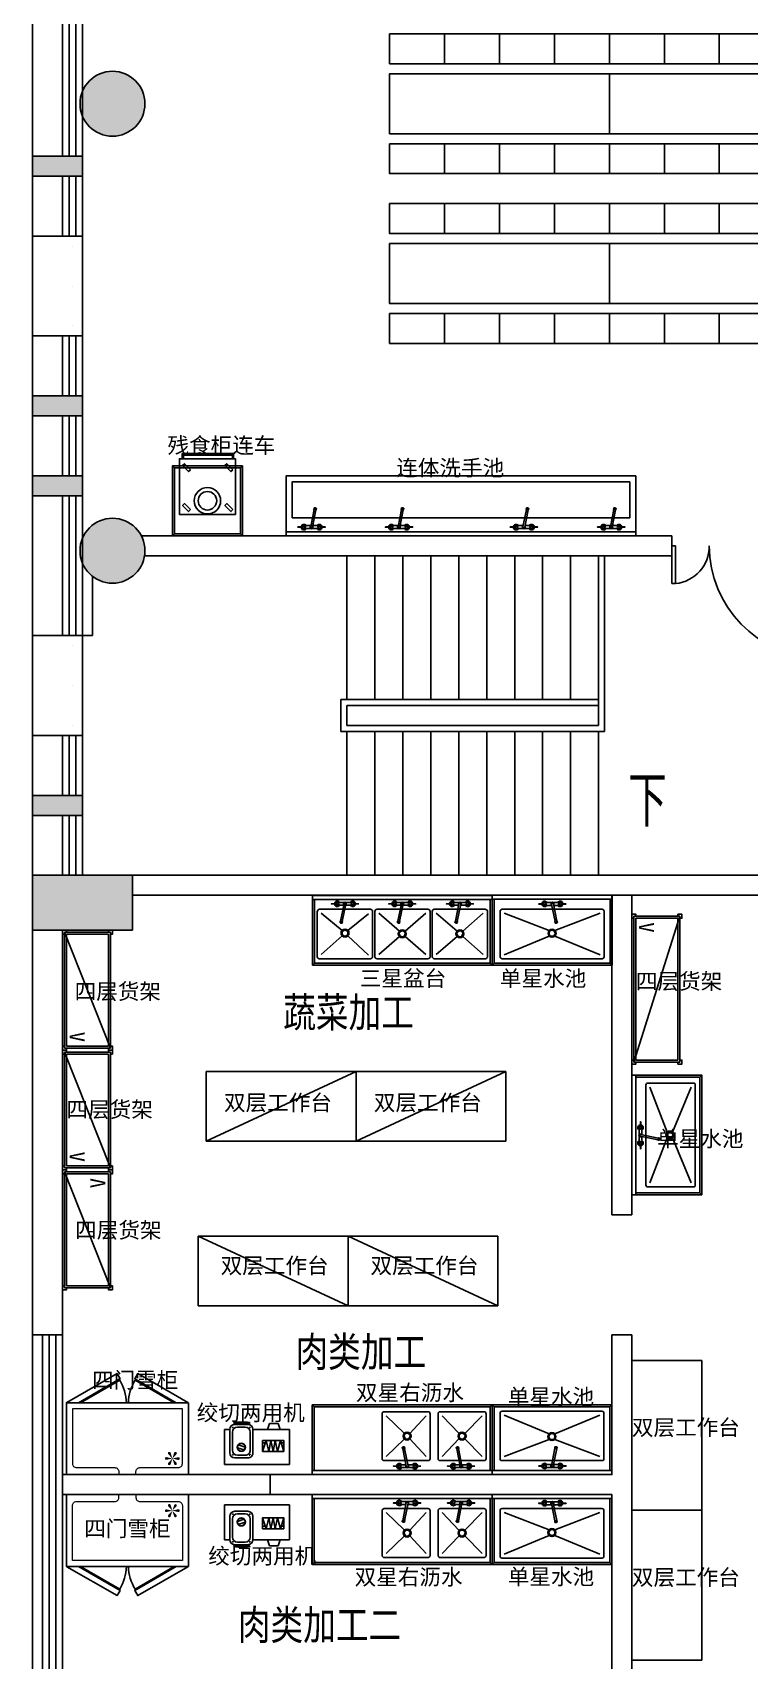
# Model space of a CAD drawing. Extents: x 1158414 to 1597620, y -840005 to -760676.
# Drawn here: x 1518013 to 1525190, y -806210 to -789911 of the extents above; entities that cross this region are included whole.
import ezdxf

# ---------------------------------------------------------------- set-up
doc = ezdxf.new("R2010")
doc.units = 0
doc.header["$LTSCALE"] = 1000
doc.linetypes.add('DASH', pattern=[0.35, 0.25, -0.1])
doc.linetypes.add('DIVIDE', pattern=[31.75, 12.7, -6.35, 0, -6.35, 0, -6.35])
for name, color, linetype in [('COLUMN', 2, 'Continuous'), ('CURTWALL', 4, 'Continuous'), ('DIM_SYMB', 3, 'Continuous'), ('PUB_HATCH', 8, 'Continuous'), ('PUB_TEXT', 7, 'Continuous'), ('STAIR', 4, 'Continuous'), ('WALL', 6, 'Continuous'), ('WINDOW', 4, 'Continuous'), ('WS_厨房设备', 1, 'Continuous'), ('产品名称', 7, 'Continuous'), ('厨房布置', 4, 'Continuous')]:
    doc.layers.add(name, color=color, linetype=linetype)
doc.styles.add('_TCH_DIM', font='TSSDENG', dxfattribs={"width": 0.8, "bigfont": 'TSSDCHN'})
doc.styles.get("Standard").update_dxf_attribs({"font": '', "width": 0.8})
doc.styles.add('WMF-宋体1', font='')
doc.styles.get('Standard').set_extended_font_data('SimSun')
doc.styles.get('WMF-宋体1').set_extended_font_data('SimSun')

# ---------------------------------------------------------------- blocks, each defined once
blk = doc.blocks.new('水龙头')
at = {"color": 252}
for p, q in [((-136, -15), (-90, -14)), ((-136, -18), (-90, -19)), ((-52, -2), (-4, -2)), ((-52, -31), (-6, -31)), ((4, -2), (51, -2)), ((12, -31), (51, -31)), ((136, -15), (90, -14)), ((136, -18), (90, -19)), ((23, -194), (26, -209)), ((49, -204), (46, -189))]:
    blk.add_line(p, q, dxfattribs=at)
for points in [[(13, -7), (0, 0), (-14, -8), (-14, -25), (-7, -29)], [(11, -26), (13, -25), (13, -7)]]:
    blk.add_lwpolyline(points, dxfattribs=at)
blk.add_lwpolyline([(26, -194), (-9, -18, -1.00756), (9, -15), (43, -190)], format="xyb", dxfattribs=at)
for centre in [(-78, -16), (77, -16)]:
    blk.add_circle(centre, 10.9, dxfattribs=at)
for centre, radius, start, end in [((-78, -16), 27.5, 36.2116, 175.3449), ((77, -16), 27.5, 4.6931, 143.7884), ((-136, -16), 1, 91.3387, 171.564), ((-132, -16), 4.53, 171.564, 188.436), ((-136, -17), 1, 188.436, 268.6613), ((-78, -16), 27.5, 184.6551, 323.7884), ((-78, -16), 16, 189.0003, 170.9997), ((-77, -16), 12.9, 168.3562, 191.6438), ((-52, 3), 5, 216.2116, 270), ((-52, -36), 5, 90, 143.7884), ((51, 3), 5, 270, 323.7884), ((51, -36), 5, 36.2116, 90), ((77, -16), 27.5, 216.2116, 355.3069), ((77, -16), 16, 9.0664, 350.9336), ((77, -16), 12.9, 348.3562, 11.6438), ((136, -16), 1, 8.436, 88.6613), ((136, -17), 1, 271.3387, 351.564), ((132, -16), 4.53, 351.564, 8.436)]:
    blk.add_arc(centre, radius, start, end, dxfattribs=at)
for centre, start_param, end_param in [((34, -192), 5.611234, 10.096729), ((34, -190), 6.955136, 8.752827), ((37, -206), 0, 3.141593)]:
    blk.add_ellipse(centre, major_axis=(-11.3, -2.2), ratio=0.233596, start_param=start_param, end_param=end_param, dxfattribs=at)
blk = doc.blocks.new('CJT_20205')
at = {"color": 252, "linetype": 'Continuous', "ltscale": 2}
for p, q in [((20, 680), (0, 700)), ((1180, 680), (1200, 700))]:
    blk.add_line(p, q, dxfattribs=at)
at = {"color": 252}
for p, q in [((120, 595), (572, 408)), ((628, 408), (1080, 595)), ((120, 180), (572, 352)), ((628, 352), (1080, 180))]:
    blk.add_line(p, q, dxfattribs=at)
at = {"lineweight": -2}
for points in [[(0, 700), (1200, 700), (1200, 0), (0, 0)], [(0, 0), (1200, 0), (1200, 40), (0, 40)]]:
    blk.add_lwpolyline(points, close=True, dxfattribs=at)
at = {"color": 252, "linetype": 'Continuous', "ltscale": 2}
blk.add_lwpolyline([(20, 40), (20, 680), (1180, 680), (1180, 40)], dxfattribs=at)
at = {"color": 30}
blk.add_lwpolyline([(1100, 635), (100, 635, 0.414214), (80, 615), (80, 160, 0.414214), (100, 140), (1100, 140, 0.414214), (1120, 160), (1120, 615, 0.414214)], format="xyb", close=True, dxfattribs=at)
at = {"color": 252}
for radius in [40, 30]:
    blk.add_circle((600, 380), radius, dxfattribs=at)
at = {"color": 1, "rotation": 180}
blk.add_blockref('水龙头', (596, 70), dxfattribs=at)
blk = doc.blocks.new('*U38')
at = {"linetype": 'Continuous'}
for p, q in [((0, 0), (0, 700)), ((0, 700), (1500, 700)), ((1500, 700), (1500, 0)), ((1500, 0), (0, 0))]:
    blk.add_line(p, q, dxfattribs=at)
blk = doc.blocks.new('*U93')
at = {"color": 252, "linetype": 'Continuous', "ltscale": 2}
for p, q in [((20, 680), (0, 700)), ((1780, 680), (1800, 700))]:
    blk.add_line(p, q, dxfattribs=at)
at = {"color": 252}
for p, q in [((90, 593), (298, 406)), ((355, 406), (562, 598)), ((667, 593), (872, 413)), ((928, 413), (1136, 593)), ((1241, 593), (1449, 413)), ((1505, 413), (1710, 593)), ((90, 179), (298, 350)), ((355, 350), (562, 184)), ((667, 179), (872, 357)), ((928, 357), (1136, 179)), ((1241, 179), (1449, 357)), ((1505, 357), (1710, 179))]:
    blk.add_line(p, q, dxfattribs=at)
for points in [[(0, 700), (1800, 700), (1800, 0), (0, 0)], [(0, 0), (1800, 0), (1800, 40), (0, 40)]]:
    blk.add_lwpolyline(points, close=True)
at = {"color": 252, "ltscale": 2}
blk.add_lwpolyline([(20, 40), (20, 680), (1780, 680), (1780, 40)], dxfattribs=at)
at = {"color": 30}
for points in [[(582, 635), (70, 635, 0.414214), (49, 614), (49, 177, 0.352322), (70, 139), (582, 139, 0.414214), (603, 160), (603, 614, 0.414214)], [(1157, 635), (648, 635, 0.414214), (627, 614), (627, 160, 0.414214), (648, 139), (1157, 139, 0.414214), (1178, 160), (1178, 614, 0.414214)], [(1735, 635), (1227, 635, 0.414214), (1200, 614), (1200, 160, 0.414214), (1221, 139), (1730, 139, 0.236565), (1754, 156), (1754, 610, 0.295226)]]:
    blk.add_lwpolyline(points, format="xyb", close=True, dxfattribs=at)
at = {"color": 252}
for centre, radius in [((327, 378), 40), ((327, 378), 30), ((900, 385), 40), ((900, 385), 30), ((1477, 385), 40), ((1477, 385), 30)]:
    blk.add_circle(centre, radius, dxfattribs=at)
at = {"color": 1, "rotation": 180}
for p in [(326, 68), (900, 68), (1477, 68)]:
    blk.add_blockref('水龙头', p, dxfattribs=at)
blk = doc.blocks.new('*U87')
at = {"color": 252, "linetype": 'DIVIDE', "ltscale": 3}
blk.add_line((0, 0), (1500, 700), dxfattribs=at)
at = {"linetype": 'Continuous'}
for p, q in [((0, 0), (0, 700)), ((0, 700), (1500, 700)), ((1500, 700), (1500, 0)), ((1500, 0), (0, 0))]:
    blk.add_line(p, q, dxfattribs=at)
blk = doc.blocks.new('Custom_69')
for p, q in [((20, 20), (20, 480)), ((20, 480), (1180, 480)), ((1180, 480), (1180, 20)), ((1180, 20), (20, 20))]:
    blk.add_line(p, q)
at = {"color": 252, "linetype": 'Continuous', "ltscale": 3}
blk.add_line((20, 480), (1180, 20), dxfattribs=at)
at = {"color": 252}
for p, q in [((40, 40), (40, 460)), ((40, 40), (40, 460)), ((40, 460), (1160, 460)), ((1160, 460), (1160, 40)), ((1160, 40), (40, 40))]:
    blk.add_line(p, q, dxfattribs=at)
for points in [[(40, 480), (40, 500), (0, 500), (0, 460), (20, 460)], [(1160, 480), (1160, 500), (1200, 500), (1200, 460), (1180, 460)], [(40, 20), (40, 0), (0, 0), (0, 40), (20, 40)], [(1160, 20), (1160, 0), (1200, 0), (1200, 40), (1180, 40)]]:
    blk.add_lwpolyline(points, dxfattribs=at)
blk.add_text('V', height=150).set_placement((81, 72))
blk = doc.blocks.new('Custom_40')
at = {"color": 252, "linetype": 'Continuous', "ltscale": 2}
for p, q in [((20, 680), (0, 700)), ((1780, 680), (1800, 700))]:
    blk.add_line(p, q, dxfattribs=at)
at = {"color": 252}
for p, q in [((740, 590), (922, 413)), ((978, 413), (1140, 590)), ((1300, 590), (1472, 413)), ((1528, 413), (1700, 590)), ((740, 180), (922, 357)), ((978, 357), (1140, 180)), ((1300, 180), (1467, 357)), ((1528, 357), (1700, 180))]:
    blk.add_line(p, q, dxfattribs=at)
for points in [[(0, 700), (1800, 700), (1800, 0), (0, 0)], [(0, 0), (1800, 0), (1800, 40), (0, 40)]]:
    blk.add_lwpolyline(points, close=True)
at = {"color": 252, "linetype": 'Continuous', "ltscale": 2}
blk.add_lwpolyline([(20, 40), (20, 680), (1780, 680), (1780, 40)], dxfattribs=at)
at = {"color": 30}
for points in [[(1160, 630), (720, 630, 0.414214), (700, 610), (700, 160, 0.414214), (720, 140), (1160, 140, 0.414214), (1180, 160), (1180, 610, 0.414214)], [(1720, 630), (1280, 630, 0.414214), (1260, 610), (1260, 160, 0.414214), (1280, 140), (1720, 140, 0.414214), (1740, 160), (1740, 610, 0.414214)]]:
    blk.add_lwpolyline(points, format="xyb", close=True, dxfattribs=at)
at = {"color": 252}
for centre, radius in [((950, 385), 40), ((950, 385), 30), ((1500, 385), 40), ((1500, 385), 30)]:
    blk.add_circle(centre, radius, dxfattribs=at)
at = {"color": 1, "rotation": 180}
for p in [(950, 68), (1490, 68)]:
    blk.add_blockref('水龙头', p, dxfattribs=at)
blk = doc.blocks.new('snow')
at = {"lineweight": -3}
for points in [[(-59, 13, 1.234515), (-57, -14), (0, 0)], [(-18, 58, 1.234515), (-41, 43), (0, 0)], [(0, 0), (-41, -42, 1.234515), (-19, -57)], [(41, 44, 1.234515), (17, 57), (0, 0)], [(0, 0), (58, -13, 1.234515), (59, 14)], [(0, 0), (17, -57, 1.234515), (41, -44)]]:
    blk.add_hatch(color=5, dxfattribs=at).paths.add_polyline_path(points)
blk = doc.blocks.new('*U112')
at = {"color": 252, "lineweight": -3}
for points in [[(5, 720), (4, 722), (506, 1012), (536, 960), (121, 720)], [(1215, 720), (1216, 722), (714, 1012), (684, 960), (1099, 720)], [(121, 720), (528, 955), (533, 946), (141, 720)], [(1099, 720), (692, 955), (687, 946), (1079, 720)]]:
    blk.add_lwpolyline(points, dxfattribs=at)
blk.add_lwpolyline([(0, 720), (1220, 720), (1220, 0), (0, 0)], close=True)
at = {"color": 252, "lineweight": 20}
blk.add_lwpolyline([(1160, 660), (1160, 110, -0.414214), (1120, 70), (736, 70, 0.414214), (696, 30), (696, 0), (524, 0), (524, 30, 0.414214), (484, 70), (100, 70, -0.414214), (60, 110), (60, 660)], format="xyb", close=True, dxfattribs=at)
at = {"color": 252, "linetype": 'Continuous', "lineweight": -3, "ltscale": 5}
for centre, start, end in [((129, 702), 2.1551, 31.183), ((1091, 702), 148.817, 177.8449)]:
    blk.add_arc(centre, 472, start, end, dxfattribs=at)
at = {"color": 252, "lineweight": -3}
blk.add_blockref('snow', (160, 161), dxfattribs=at)
blk = doc.blocks.new('Custom_75')
for p, q in [((0, 350), (0, 0)), ((54, 350), (0, 350)), ((0, 350), (0, 0)), ((430, 350), (285, 350)), ((450, 410), (430, 350)), ((430, 350), (559, 350)), ((450, 410), (539, 410)), ((539, 410), (559, 350)), ((650, 350), (559, 350)), ((650, 0), (650, 350)), ((0, 0), (340, 0)), ((0, 0), (650, 0))]:
    blk.add_line(p, q)
at = {"color": 252}
for p, q in [((54, 116), (54, 350)), ((104, 400), (235, 400)), ((115, 400), (115, 410)), ((130, 374), (208, 374)), ((232, 410), (232, 400)), ((285, 350), (285, 116)), ((80, 142), (80, 324)), ((131, 168), (196, 145)), ((137, 197), (207, 174)), ((258, 324), (258, 142)), ((382, 131), (417, 241)), ((382, 216), (409, 216)), ((417, 241), (445, 131)), ((445, 131), (466, 241)), ((466, 241), (487, 131)), ((487, 131), (509, 241)), ((509, 241), (531, 131)), ((531, 131), (560, 241)), ((560, 241), (593, 131)), ((567, 216), (593, 216)), ((235, 66), (104, 66)), ((208, 92), (130, 92)), ((382, 156), (390, 156)), ((585, 156), (593, 156))]:
    blk.add_line(p, q, dxfattribs=at)
blk.add_lwpolyline([(382, 241), (593, 241), (593, 131), (382, 131)], close=True, dxfattribs=at)
for radius in [40.9, 37.9]:
    blk.add_circle((169, 172), radius, dxfattribs=at)
for centre, radius, start, end in [((104, 350), 50, 90, 180), ((90, 364), 10, 90, 180), ((130, 324), 50, 90, 180), ((208, 324), 50, 0, 90), ((235, 350), 50, 0, 90), ((248, 364), 10, 0, 90), ((104, 116), 50, 180, 270), ((130, 142), 50, 180, 270), ((90, 102), 10, 180, 270), ((208, 142), 50, 270, 0), ((235, 116), 50, 270, 0), ((248, 102), 10, 270, 0)]:
    blk.add_arc(centre, radius, start, end, dxfattribs=at)
blk.add_ellipse((173, 416), major_axis=(-81.9, 0), ratio=0.107055, dxfattribs=at)
blk = doc.blocks.new('*U54')
blk.add_line((0, 40), (3500, 40))
blk.add_lwpolyline([(0, 600), (3500, 600), (3500, 0), (0, 0)], close=True)
at = {"color": 252}
blk.add_lwpolyline([(60, 540), (3440, 540), (3440, 180), (60, 180)], close=True, dxfattribs=at)
at = {"color": 1, "rotation": 180}
for p in [(246, 70), (1121, 70), (2371, 70), (3246, 70)]:
    blk.add_blockref('水龙头', p, dxfattribs=at)
blk = doc.blocks.new('Custom_79')
at = {"color": 252}
for p, q in [((0, 700), (20, 680)), ((90, 806), (602, 806)), ((101, 806), (101, 771)), ((590, 806), (590, 771)), ((680, 680), (700, 700)), ((20, 20), (0, 0)), ((680, 20), (700, 0))]:
    blk.add_line(p, q, dxfattribs=at)
for points in [[(90, 771), (602, 771), (602, 822), (90, 822)], [(20, 680), (680, 680), (680, 20), (20, 20)], [(70, 771), (630, 771), (630, 213), (70, 213)], [(96, 661), (157, 721), (176, 702), (116, 642)], [(520, 661), (580, 721), (599, 702), (539, 642)], [(96, 262), (157, 322), (176, 303), (116, 242)], [(520, 262), (580, 322), (599, 303), (539, 242)]]:
    blk.add_lwpolyline(points, close=True, dxfattribs=at)
blk.add_lwpolyline([(0, 700), (700, 700), (700, 0), (0, 0)], close=True)
blk.add_circle((350, 350), 132)
blk.add_circle((350, 350), 92.5, dxfattribs=at)
blk = doc.blocks.new('A$C03080C26')
at = {"layer": '厨房布置'}
for points in [[(-1650, 1100), (-1650, 1400), (-2200, 1400), (-2200, 1100)], [(-1100, 1100), (-1100, 1400), (-1650, 1400), (-1650, 1100)], [(-1650, 1100), (-1650, 1400), (-1650, 1400), (-1650, 1100)], [(-550, 1100), (-550, 1400), (-1100, 1400), (-1100, 1100)], [(0, 1100), (0, 1400), (-550, 1400), (-550, 1100)], [(-2200, 1000), (0, 1000), (0, 400), (-2200, 400)], [(-1650, 0), (-1650, 300), (-2200, 300), (-2200, 0)], [(-1100, 0), (-1100, 300), (-1650, 300), (-1650, 0)], [(-1650, 0), (-1650, 300), (-1650, 300), (-1650, 0)], [(-550, 0), (-550, 300), (-1100, 300), (-1100, 0)], [(0, 0), (0, 300), (-550, 300), (-550, 0)]]:
    blk.add_lwpolyline(points, close=True, dxfattribs=at)
blk = doc.blocks.new('$TCHSYS$WIN2D')
for p, q in [((-0.5, 0.5), (0.5, 0.5)), ((-0.5, 0.5), (-0.5, -0.5)), ((0.5, 0.5), (0.5, -0.5)), ((0.5, 0.1667), (-0.5, 0.1667)), ((0.5, -0.1667), (-0.5, -0.1667)), ((-0.5, -0.5), (0.5, -0.5))]:
    blk.add_line(p, q)
blk = doc.blocks.new('$DorLib2D$00000225')
at = {"color": 0}
for p, q in [((0.475, -0.001), (0.475, 0.752)), ((0.475, 0.752), (0.5, 0.752)), ((0.5, -0.001), (0.5, 0.752)), ((-0.5, 0), (-0.5, 0.252)), ((-0.475, 0.252), (-0.5, 0.252)), ((-0.475, 0), (-0.475, 0.252)), ((-0.475, 0), (-0.5, 0)), ((0.475, -0.001), (0.5, -0.001))]:
    blk.add_line(p, q, dxfattribs=at)
for centre, radius, start, end in [((0.505, -0.002), 0.755, 92.2493, 179.7238), ((-0.501, 0.003), 0.251, 359.7899, 84.0974)]:
    blk.add_arc(centre, radius, start, end, dxfattribs=at)
blk = doc.blocks.new('*U105')
for p, q in [((20, 20), (20, 480)), ((20, 480), (1480, 480)), ((1480, 480), (1480, 20)), ((1480, 20), (20, 20))]:
    blk.add_line(p, q)
at = {"color": 252, "linetype": 'Continuous', "ltscale": 3}
blk.add_line((20, 480), (1480, 20), dxfattribs=at)
at = {"color": 252}
for p, q in [((40, 40), (40, 460)), ((40, 40), (40, 460)), ((40, 460), (1460, 460)), ((1460, 460), (1460, 40)), ((1460, 40), (40, 40))]:
    blk.add_line(p, q, dxfattribs=at)
for points in [[(40, 480), (40, 500), (0, 500), (0, 460), (20, 460)], [(1460, 480), (1460, 500), (1500, 500), (1500, 460), (1480, 460)], [(40, 20), (40, 0), (0, 0), (0, 40), (20, 40)], [(1460, 20), (1460, 0), (1500, 0), (1500, 40), (1480, 40)]]:
    blk.add_lwpolyline(points, dxfattribs=at)
blk.add_text('V', height=150).set_placement((81, 72))

msp = doc.modelspace()

# ---------------------------------------------------------------- hatches: boundary and pattern name
at = {"layer": 'PUB_HATCH'}
for points in [[(1519137.8, -790624, 1), (1518487.8, -790624, 1)], [(1518012.8, -791349), (1518512.8, -791349), (1518512.8, -791149), (1518012.8, -791149)], [(1518012.8, -793749), (1518512.8, -793749), (1518512.8, -793549), (1518012.8, -793549)], [(1518012.8, -794549), (1518512.8, -794549), (1518512.8, -794349), (1518012.8, -794349)], [(1519137.8, -795099, 1), (1518487.8, -795099, 1)], [(1518012.8, -797749), (1518512.8, -797749), (1518512.8, -797549), (1518012.8, -797549)], [(1519012.8, -798898.6), (1519012.8, -798348.6), (1518012.8, -798348.6), (1518012.8, -798898.6)]]:
    msp.add_hatch(color=256, dxfattribs=at).paths.add_polyline_path(points)

# ---------------------------------------------------------------- linework, layer by layer
msp.add_lwpolyline([(1518012.8, -822299), (1518012.8, -798349)])
at = {"layer": 'COLUMN'}
for p, q in [((1518512.8, -791149), (1518012.8, -791149)), ((1518012.8, -791149), (1518012.8, -791349)), ((1518512.8, -791349), (1518512.8, -791149)), ((1518012.8, -791349), (1518512.8, -791349)), ((1518512.8, -791949), (1518012.8, -791949)), ((1518012.8, -791949), (1518012.8, -792949)), ((1518512.8, -792949), (1518512.8, -791949)), ((1518012.8, -792949), (1518512.8, -792949)), ((1518512.8, -793549), (1518012.8, -793549)), ((1518012.8, -793549), (1518012.8, -793749)), ((1518512.8, -793749), (1518512.8, -793549)), ((1518012.8, -793749), (1518512.8, -793749)), ((1518512.8, -794349), (1518012.8, -794349)), ((1518012.8, -794349), (1518012.8, -794549)), ((1518512.8, -794549), (1518512.8, -794349)), ((1518012.8, -794549), (1518512.8, -794549)), ((1518512.8, -795949), (1518012.8, -795949)), ((1518012.8, -795949), (1518012.8, -796949)), ((1518512.8, -796949), (1518512.8, -795949)), ((1518012.8, -796949), (1518512.8, -796949)), ((1518512.8, -797549), (1518012.8, -797549)), ((1518012.8, -797549), (1518012.8, -797749)), ((1518512.8, -797749), (1518512.8, -797549)), ((1518012.8, -797749), (1518512.8, -797749)), ((1519012.8, -798348.6), (1518012.8, -798348.6)), ((1518012.8, -798348.6), (1518012.8, -798898.6)), ((1519012.8, -798898.6), (1519012.8, -798348.6)), ((1518012.8, -798898.6), (1519012.8, -798898.6))]:
    msp.add_line(p, q, dxfattribs=at)
for centre, start, end in [((1518812.8, -790624), 0, 180), ((1518812.8, -790624), 180, 0), ((1518812.8, -795099), 0, 180), ((1518812.8, -795099), 180, 0)]:
    msp.add_arc(centre, 325, start, end, dxfattribs=at)
at = {"layer": 'CURTWALL'}
for p, q in [((1518412.8, -792049), (1518412.8, -792049)), ((1518412.8, -792449), (1518412.8, -792449)), ((1518412.8, -792849), (1518412.8, -792849)), ((1518412.8, -796049), (1518412.8, -796049)), ((1518412.8, -796449), (1518412.8, -796449)), ((1518412.8, -796849), (1518412.8, -796849))]:
    msp.add_line(p, q, dxfattribs=at)
at = {"layer": 'DIM_SYMB'}
msp.add_lwpolyline([(1523819.4, -797599, 0, 0, 0), (1519836.1, -797599, 0, 0, 0), (1519836.1, -795899, 0, 0, 0), (1523089.4, -795899, 120, 0, 0), (1523539.4, -795899, 0, 0, 0)], format="xyseb", dxfattribs=at)
at = {"layer": 'STAIR'}
for p, q in [((1518012.8, -787455.1), (1518012.8, -798349)), ((1521159.4, -795149), (1519134, -795149)), ((1523679.4, -795149), (1521159.4, -795149)), ((1521159.4, -796589), (1521159.4, -795149)), ((1521159.4, -796589), (1521159.4, -795149)), ((1521439.4, -796589), (1521439.4, -795149)), ((1521719.4, -796589), (1521719.4, -795149)), ((1521999.4, -796589), (1521999.4, -795149)), ((1522279.4, -796589), (1522279.4, -795149)), ((1522559.4, -796589), (1522559.4, -795149)), ((1522839.4, -796589), (1522839.4, -795149)), ((1523119.4, -796589), (1523119.4, -795149)), ((1523399.4, -796589), (1523399.4, -795149)), ((1523679.4, -796589), (1523679.4, -795149)), ((1523679.4, -796849), (1523679.4, -795149)), ((1523679.4, -795149), (1523739.4, -795149)), ((1523739.4, -796909), (1523739.4, -795149)), ((1518512.8, -795224), (1518512.8, -795949)), ((1523679.4, -796589), (1521099.4, -796589)), ((1521099.4, -796589), (1521099.4, -796909)), ((1521341.7, -796649), (1521159.4, -796649)), ((1523679.4, -796649), (1521159.4, -796649)), ((1521159.4, -796649), (1521159.4, -796849)), ((1521159.4, -796849), (1521159.4, -796649)), ((1523679.4, -796649), (1521341.7, -796649)), ((1523679.4, -796649), (1523679.4, -796589)), ((1523679.4, -796649), (1523679.4, -796589)), ((1523679.4, -796649), (1523679.4, -796849)), ((1518512.8, -796949), (1518512.8, -797549)), ((1521099.4, -796909), (1523739.4, -796909)), ((1521159.4, -796849), (1523679.4, -796849)), ((1521159.4, -796849), (1523679.4, -796849)), ((1521159.4, -796909), (1521159.4, -798349)), ((1521159.4, -798349), (1521159.4, -796909)), ((1521439.4, -796909), (1521439.4, -798349)), ((1521719.4, -796909), (1521719.4, -798349)), ((1521999.4, -796909), (1521999.4, -798349)), ((1522279.4, -796909), (1522279.4, -798349)), ((1522559.4, -796909), (1522559.4, -798349)), ((1522839.4, -796909), (1522839.4, -798349)), ((1523119.4, -796909), (1523119.4, -798349)), ((1523399.4, -796909), (1523399.4, -798349)), ((1523679.4, -796909), (1523679.4, -798349)), ((1518512.8, -797749), (1518512.8, -798348.6)), ((1519012.8, -798349), (1521159.4, -798349)), ((1521159.4, -798349), (1523679.4, -798349))]:
    msp.add_line(p, q, dxfattribs=at)
at = {"layer": 'WALL'}
for p, q in [((1518312.8, -795049), (1518312.8, -794549)), ((1518512.8, -794949), (1518512.8, -794549)), ((1518512.8, -794949), (1518524.5, -794949)), ((1524412.8, -794949), (1519101.1, -794949)), ((1524412.8, -795149), (1524412.8, -794949)), ((1518312.8, -795949), (1518312.8, -795049)), ((1518512.8, -795949), (1518512.8, -795149)), ((1519134, -795149), (1524412.8, -795149)), ((1518512.8, -795949), (1518512.8, -795224)), ((1518612.8, -795949), (1518612.8, -795355.2)), ((1518512.8, -795949), (1518612.8, -795949)), ((1519012.8, -798349), (1525987.8, -798349)), ((1519012.8, -798549), (1525987.8, -798549)), ((1524012.8, -798549), (1523812.8, -798549)), ((1523812.8, -801749), (1523812.8, -798549)), ((1524012.8, -798549), (1524012.8, -801749)), ((1518012.8, -798898.6), (1518012.8, -802948.6)), ((1518312.8, -802949), (1518312.8, -798898.6)), ((1523812.8, -801749), (1524012.8, -801749)), ((1518012.8, -802948.6), (1518012.8, -802949)), ((1518012.8, -802949), (1518112.8, -802949)), ((1518112.8, -802949), (1518312.8, -802949)), ((1523812.8, -804349), (1523812.8, -802949)), ((1523812.8, -802949), (1524012.8, -802949)), ((1524012.8, -802949), (1524012.8, -806849)), ((1523812.8, -804349), (1518312.8, -804349)), ((1520390.4, -804549), (1520390.4, -804349)), ((1523812.8, -804549), (1518312.8, -804549)), ((1523812.8, -804549), (1523812.8, -806849))]:
    msp.add_line(p, q, dxfattribs=at)

# ---------------------------------------------------------------- block references
at = {"layer": 'WINDOW', "yscale": -200}
for p, xscale, zscale, rotation in [((1518412.8, -790449), 1400, 1400, 89.99999999986662), ((1518412.8, -791649), 600, 600, 89.99999999988327), ((1518412.8, -793249), 600, 600, 89.99999999986662), ((1518412.8, -794049), 600, 600, 89.99999999986662), ((1518412.8, -795249), 1400, 1400, 89.99999999987993), ((1518412.8, -797249), 600, 600, 89.99999999986662), ((1518412.8, -798049), 600, 600, 89.99999999986662), ((1518212.8, -804649), -3400, -3400, 90)]:
    msp.add_blockref('$TCHSYS$WIN2D', p, dxfattribs=dict(at, xscale=xscale, zscale=zscale, rotation=rotation))
at = {"layer": 'WINDOW', "linetype": 'DASH', "xscale": 1500, "yscale": -1500, "zscale": 1500, "rotation": 359.9999999999625}
msp.add_blockref('$DorLib2D$00000225', (1525162.8, -795049), dxfattribs=at)
at = {"layer": 'WS_厨房设备', "xscale": -1}
for name, p in [('Custom_79', (1520113.8, -794949.1)), ('*U54', (1524052.6, -794949)), ('*U87', (1521172.2, -802660.3)), ('*U87', (1522672.2, -802660.3))]:
    msp.add_blockref(name, p, dxfattribs=at)
for name, p, rotation in [('*U93', (1520813.7, -798549.8), 180), ('Custom_69', (1518312.8, -800098.6), 270), ('Custom_69', (1518312.8, -801298.6), 270), ('CJT_20205', (1524012.8, -801549), 270), ('Custom_69', (1518812.8, -801298.6), 90), ('*U112', (1519572.3, -804349), 359.9999014558449), ('*U38', (1524012.8, -804706.5), 270), ('CJT_20205', (1523812.8, -804349), 359.9999014558449), ('Custom_40', (1520812.7, -804549), 180), ('Custom_75', (1519933.8, -804650.6), 180), ('*U38', (1524012.8, -806206.5), 270)]:
    msp.add_blockref(name, p, dxfattribs=dict(at, rotation=rotation))
at = {"layer": 'WS_厨房设备'}
for name, p, rotation in [('CJT_20205', (1523813.8, -798549), 180), ('*U105', (1524012.8, -798738.9), 270), ('*U87', (1521252, -800311.8), 180), ('*U87', (1522752, -800311.8), 180), ('Custom_40', (1520812.7, -804349), 359.9999014558449), ('Custom_75', (1519933.8, -804247.4), 359.9999014558449), ('*U112', (1519572.3, -804549), 180), ('CJT_20205', (1523812.8, -804549), 180)]:
    msp.add_blockref(name, p, dxfattribs=dict(at, rotation=rotation))
at = {"layer": '厨房布置', "rotation": 180}
for p in [(1521587.8, -789924), (1523787.8, -789924), (1521587.8, -791624), (1523787.8, -791624)]:
    msp.add_blockref('A$C03080C26', p, dxfattribs=at)

# ---------------------------------------------------------------- texts
at = {"layer": 'PUB_TEXT', "style": '_TCH_DIM', "width": 0.8}
msp.add_text('下', height=506.4, dxfattribs=at).set_placement((1523976.9, -797861.5))
at = {"layer": 'PUB_TEXT', "width": 0.8}
for s, p in [('蔬菜加工', (1520521.6, -799870.1)), ('肉类加工', (1520643.9, -803269.3)), ('肉类加工二', (1520067.3, -806003))]:
    msp.add_text(s, height=300, dxfattribs=at).set_placement(p)
at = {"layer": '产品名称', "color": 7, "lineweight": 0, "style": 'WMF-宋体1'}
for s, p in [('残食柜连车', (1519363, -794124)), ('连体洗手池', (1521653.7, -794349)), ('四层货架', (1518433.7, -799590.3)), ('三星盆台', (1521288.9, -799459.9)), ('单星水池', (1522691.4, -799460.3)), ('四层货架', (1524052.8, -799488.9)), ('双层工作台', (1519929.5, -800704)), ('双层工作台', (1521429.5, -800704)), ('四层货架', (1518352.8, -800772)), ('单星水池', (1524264.4, -801065.7)), ('四层货架', (1518439.5, -801980)), ('双层工作台', (1519895.6, -802335.9)), ('双层工作台', (1521395.6, -802335.9)), ('四门雪柜', (1518607.5, -803482)), ('双星右沥水', (1521250.5, -803607)), ('单星水池', (1522770.1, -803649)), ('绞切两用机', (1519656.5, -803807.5)), ('双层工作台', (1524012.8, -803956.5)), ('四门雪柜', (1518530, -804968.5)), ('绞切两用机', (1519772, -805242.2)), ('双星右沥水', (1521236.7, -805453.5)), ('单星水池', (1522770.1, -805450.1)), ('双层工作台', (1524012.8, -805456.5))]:
    msp.add_text(s, height=158.49, dxfattribs=at).set_placement(p)

doc.saveas('drawing.dxf')
